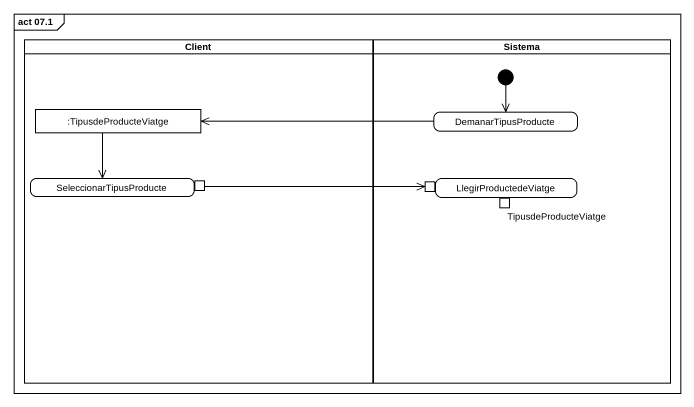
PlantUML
@startuml
mainframe act 07.1
hide empty description
state Client <<partition>> {
  state ":TipusdeProducteViatge" as TipusdeProducteViatge <<object>>
  state SeleccionarTipusProducte {
    state pin1 <<outputPin>>
  }
}
state Sistema <<partition>> {
  state DemanarTipusProducte
  state LlegirProductedeViatge {
    state pin2 <<inputPin>>
    state "TipusdeProducteViatge" as TipusdeProducteViatge_2 <<outputPin>>
  }
  [*] --> DemanarTipusProducte
}
TipusdeProducteViatge --> SeleccionarTipusProducte
DemanarTipusProducte -left-> TipusdeProducteViatge
pin1 -right-> pin2
@enduml
